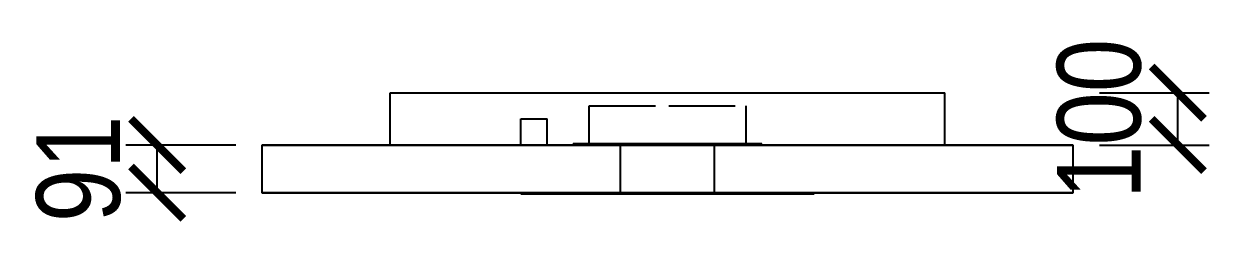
# Model space of a CAD drawing. Header units: millimetres. Extents: x -12 to 151, y -30 to 33.
# Drawn here: x -12.3 to 10.35, y 29.01 to 32.99 of the extents above; entities that cross this region are included whole.
import ezdxf

# ---------------------------------------------------------------- set-up
doc = ezdxf.new("R2010")
doc.units = ezdxf.units.MM
doc.linetypes.add('DASHED', pattern=[1.524, 1.27, -0.254])
for name, color, linetype in [('DIMS', 3, 'CONTINUOUS'), ('HIDDEN', 8, 'DASHED'), ('VISIBLE', 7, 'CONTINUOUS')]:
    doc.layers.add(name, color=color, linetype=linetype)
doc.styles.add('OpenSansCondensed-Light', font='OpenSansCondensed-Light.ttf')
doc.dimstyles.new('EZDXF', dxfattribs={"dimtxt": 0.25, "dimasz": 0.175, "dimexe": 0.375, "dimexo": 0.125, "dimgap": 0.1, "dimtad": 1, "dimlfac": 100, "dimzin": 12, "dimdsep": 46, "dimtxsty": 'OpenSansCondensed-Light', "dimblk": 'ARCHTICK', "dimcen": 2.5, "dimazin": 3, "dimtfac": 0.5, "dimtmove": 2, "dimatfit": 3})

# ---------------------------------------------------------------- blocks, each defined once
blk = doc.blocks.new('_ARCHTICK')
at = {"color": 0, "linetype": 'BYBLOCK', "const_width": 0.15}
blk.add_lwpolyline([(-0.5, -0.5), (0.5, 0.5)], dxfattribs=at)

msp = doc.modelspace()

# ---------------------------------------------------------------- linework, layer by layer
at = {"layer": 'HIDDEN'}
for points in [[(-5.3, 30.67759), (-5.3, 31.67759)], [(-5.3, 31.67759), (5.3, 31.67759)], [(5.3, 30.67759), (5.3, 31.67759)], [(-1.5, 30.67759), (-1.5, 31.42759)], [(-1.5, 30.67759), (-1.5, 31.42759)], [(-1.5, 31.42759), (1.5, 31.42759)], [(-1.5, 31.42759), (1.5, 31.42759)], [(1.5, 30.67759), (1.5, 31.42759)], [(1.5, 30.67759), (1.5, 31.42759)], [(-2.8, 30.67759), (-2.8, 31.17759)], [(-2.8, 30.67759), (-2.8, 31.17759)], [(-2.8, 31.17759), (-2.3, 31.17759)], [(-2.8, 31.17759), (-2.3, 31.17759)], [(-2.3, 30.67759), (-2.3, 31.17759)], [(-2.3, 30.67759), (-2.3, 31.17759)], [(-7.75, 30.67759), (-7.50397, 30.67759), (-7.25794, 30.67759), (-7.0119, 30.67759), (-6.76587, 30.67759), (-6.51984, 30.67759), (-6.27381, 30.67759), (-6.02778, 30.67759), (-5.78175, 30.67759), (-5.53571, 30.67759), (-5.28968, 30.67759), (-5.04365, 30.67759), (-4.79762, 30.67759), (-4.55159, 30.67759), (-4.30556, 30.67759), (-4.05952, 30.67759), (-3.81349, 30.67759), (-3.56746, 30.67759), (-3.32143, 30.67759), (-3.0754, 30.67759), (-2.82937, 30.67759), (-2.58333, 30.67759), (-2.3373, 30.67759), (-2.09127, 30.67759), (-1.84524, 30.67759), (-1.59921, 30.67759), (-1.35317, 30.67759), (-1.10714, 30.67759), (-0.86111, 30.67759), (-0.61508, 30.67759), (-0.36905, 30.67759), (-0.12302, 30.67759), (0.12302, 30.67759), (0.36905, 30.67759), (0.61508, 30.67759), (0.86111, 30.67759), (1.10714, 30.67759), (1.35317, 30.67759), (1.59921, 30.67759), (1.84524, 30.67759), (2.09127, 30.67759), (2.3373, 30.67759), (2.58333, 30.67759), (2.82937, 30.67759), (3.0754, 30.67759), (3.32143, 30.67759), (3.56746, 30.67759), (3.81349, 30.67759), (4.05952, 30.67759), (4.30556, 30.67759), (4.55159, 30.67759), (4.79762, 30.67759), (5.04365, 30.67759), (5.28968, 30.67759), (5.53571, 30.67759), (5.78175, 30.67759), (6.02778, 30.67759), (6.27381, 30.67759), (6.51984, 30.67759), (6.76587, 30.67759), (7.0119, 30.67759), (7.25794, 30.67759), (7.50397, 30.67759), (7.75, 30.67759)], [(-5.3, 30.67759), (5.3, 30.67759)], [(-5.3, 30.67759), (5.3, 30.67759)], [(-2.8, 30.67759), (-2.3, 30.67759)], [(-2.8, 30.67759), (-2.3, 30.67759)], [(1.8, 30.69759), (1.74286, 30.69759), (1.68571, 30.69759), (1.62857, 30.69759), (1.57143, 30.69759), (1.51429, 30.69759), (1.45714, 30.69759), (1.4, 30.69759), (1.34286, 30.69759), (1.28571, 30.69759), (1.22857, 30.69759), (1.17143, 30.69759), (1.11429, 30.69759), (1.05714, 30.69759), (1, 30.69759), (0.94286, 30.69759), (0.88571, 30.69759), (0.82857, 30.69759), (0.77143, 30.69759), (0.71429, 30.69759), (0.65714, 30.69759), (0.6, 30.69759), (0.54286, 30.69759), (0.48571, 30.69759), (0.42857, 30.69759), (0.37143, 30.69759), (0.31429, 30.69759), (0.25714, 30.69759), (0.2, 30.69759), (0.14286, 30.69759), (0.08571, 30.69759), (0.02857, 30.69759), (-0.02857, 30.69759), (-0.08571, 30.69759), (-0.14286, 30.69759), (-0.2, 30.69759), (-0.25714, 30.69759), (-0.31429, 30.69759), (-0.37143, 30.69759), (-0.42857, 30.69759), (-0.48571, 30.69759), (-0.54286, 30.69759), (-0.6, 30.69759), (-0.65714, 30.69759), (-0.71429, 30.69759), (-0.77143, 30.69759), (-0.82857, 30.69759), (-0.88571, 30.69759), (-0.94286, 30.69759), (-1, 30.69759), (-1.05714, 30.69759), (-1.11429, 30.69759), (-1.17143, 30.69759), (-1.22857, 30.69759), (-1.28571, 30.69759), (-1.34286, 30.69759), (-1.4, 30.69759), (-1.45714, 30.69759), (-1.51429, 30.69759), (-1.57143, 30.69759), (-1.62857, 30.69759), (-1.68571, 30.69759), (-1.74286, 30.69759), (-1.8, 30.69759)], [(-1.8, 30.69759), (-1.74286, 30.69759), (-1.68571, 30.69759), (-1.62857, 30.69759), (-1.57143, 30.69759), (-1.51429, 30.69759), (-1.45714, 30.69759), (-1.4, 30.69759), (-1.34286, 30.69759), (-1.28571, 30.69759), (-1.22857, 30.69759), (-1.17143, 30.69759), (-1.11429, 30.69759), (-1.05714, 30.69759), (-1, 30.69759), (-0.94286, 30.69759), (-0.88571, 30.69759), (-0.82857, 30.69759), (-0.77143, 30.69759), (-0.71429, 30.69759), (-0.65714, 30.69759), (-0.6, 30.69759), (-0.54286, 30.69759), (-0.48571, 30.69759), (-0.42857, 30.69759), (-0.37143, 30.69759), (-0.31429, 30.69759), (-0.25714, 30.69759), (-0.2, 30.69759), (-0.14286, 30.69759), (-0.08571, 30.69759), (-0.02857, 30.69759), (0.02857, 30.69759), (0.08571, 30.69759), (0.14286, 30.69759), (0.2, 30.69759), (0.25714, 30.69759), (0.31429, 30.69759), (0.37143, 30.69759), (0.42857, 30.69759), (0.48571, 30.69759), (0.54286, 30.69759), (0.6, 30.69759), (0.65714, 30.69759), (0.71429, 30.69759), (0.77143, 30.69759), (0.82857, 30.69759), (0.88571, 30.69759), (0.94286, 30.69759), (1, 30.69759), (1.05714, 30.69759), (1.11429, 30.69759), (1.17143, 30.69759), (1.22857, 30.69759), (1.28571, 30.69759), (1.34286, 30.69759), (1.4, 30.69759), (1.45714, 30.69759), (1.51429, 30.69759), (1.57143, 30.69759), (1.62857, 30.69759), (1.68571, 30.69759), (1.74286, 30.69759), (1.8, 30.69759)], [(-1.8, 30.67759), (-1.8, 30.69759)], [(1.8, 30.67759), (1.74286, 30.67759), (1.68571, 30.67759), (1.62857, 30.67759), (1.57143, 30.67759), (1.51429, 30.67759), (1.45714, 30.67759), (1.4, 30.67759), (1.34286, 30.67759), (1.28571, 30.67759), (1.22857, 30.67759), (1.17143, 30.67759), (1.11429, 30.67759), (1.05714, 30.67759), (1, 30.67759), (0.94286, 30.67759), (0.88571, 30.67759), (0.82857, 30.67759), (0.77143, 30.67759), (0.71429, 30.67759), (0.65714, 30.67759), (0.6, 30.67759), (0.54286, 30.67759), (0.48571, 30.67759), (0.42857, 30.67759), (0.37143, 30.67759), (0.31429, 30.67759), (0.25714, 30.67759), (0.2, 30.67759), (0.14286, 30.67759), (0.08571, 30.67759), (0.02857, 30.67759), (-0.02857, 30.67759), (-0.08571, 30.67759), (-0.14286, 30.67759), (-0.2, 30.67759), (-0.25714, 30.67759), (-0.31429, 30.67759), (-0.37143, 30.67759), (-0.42857, 30.67759), (-0.48571, 30.67759), (-0.54286, 30.67759), (-0.6, 30.67759), (-0.65714, 30.67759), (-0.71429, 30.67759), (-0.77143, 30.67759), (-0.82857, 30.67759), (-0.88571, 30.67759), (-0.94286, 30.67759), (-1, 30.67759), (-1.05714, 30.67759), (-1.11429, 30.67759), (-1.17143, 30.67759), (-1.22857, 30.67759), (-1.28571, 30.67759), (-1.34286, 30.67759), (-1.4, 30.67759), (-1.45714, 30.67759), (-1.51429, 30.67759), (-1.57143, 30.67759), (-1.62857, 30.67759), (-1.68571, 30.67759), (-1.74286, 30.67759), (-1.8, 30.67759)], [(-1.8, 30.67759), (-1.74286, 30.67759), (-1.68571, 30.67759), (-1.62857, 30.67759), (-1.57143, 30.67759), (-1.51429, 30.67759), (-1.45714, 30.67759), (-1.4, 30.67759), (-1.34286, 30.67759), (-1.28571, 30.67759), (-1.22857, 30.67759), (-1.17143, 30.67759), (-1.11429, 30.67759), (-1.05714, 30.67759), (-1, 30.67759), (-0.94286, 30.67759), (-0.88571, 30.67759), (-0.82857, 30.67759), (-0.77143, 30.67759), (-0.71429, 30.67759), (-0.65714, 30.67759), (-0.6, 30.67759), (-0.54286, 30.67759), (-0.48571, 30.67759), (-0.42857, 30.67759), (-0.37143, 30.67759), (-0.31429, 30.67759), (-0.25714, 30.67759), (-0.2, 30.67759), (-0.14286, 30.67759), (-0.08571, 30.67759), (-0.02857, 30.67759), (0.02857, 30.67759), (0.08571, 30.67759), (0.14286, 30.67759), (0.2, 30.67759), (0.25714, 30.67759), (0.31429, 30.67759), (0.37143, 30.67759), (0.42857, 30.67759), (0.48571, 30.67759), (0.54286, 30.67759), (0.6, 30.67759), (0.65714, 30.67759), (0.71429, 30.67759), (0.77143, 30.67759), (0.82857, 30.67759), (0.88571, 30.67759), (0.94286, 30.67759), (1, 30.67759), (1.05714, 30.67759), (1.11429, 30.67759), (1.17143, 30.67759), (1.22857, 30.67759), (1.28571, 30.67759), (1.34286, 30.67759), (1.4, 30.67759), (1.45714, 30.67759), (1.51429, 30.67759), (1.57143, 30.67759), (1.62857, 30.67759), (1.68571, 30.67759), (1.74286, 30.67759), (1.8, 30.67759)], [(-1.5, 30.67759), (1.5, 30.67759)], [(-1.5, 30.67759), (1.5, 30.67759)], [(1.2, 30.69759), (1.1619, 30.69759), (1.12381, 30.69759), (1.08571, 30.69759), (1.04762, 30.69759), (1.00952, 30.69759), (0.97143, 30.69759), (0.93333, 30.69759), (0.89524, 30.69759), (0.85714, 30.69759), (0.81905, 30.69759), (0.78095, 30.69759), (0.74286, 30.69759), (0.70476, 30.69759), (0.66667, 30.69759), (0.62857, 30.69759), (0.59048, 30.69759), (0.55238, 30.69759), (0.51429, 30.69759), (0.47619, 30.69759), (0.4381, 30.69759), (0.4, 30.69759), (0.3619, 30.69759), (0.32381, 30.69759), (0.28571, 30.69759), (0.24762, 30.69759), (0.20952, 30.69759), (0.17143, 30.69759), (0.13333, 30.69759), (0.09524, 30.69759), (0.05714, 30.69759), (0.01905, 30.69759), (-0.01905, 30.69759), (-0.05714, 30.69759), (-0.09524, 30.69759), (-0.13333, 30.69759), (-0.17143, 30.69759), (-0.20952, 30.69759), (-0.24762, 30.69759), (-0.28571, 30.69759), (-0.32381, 30.69759), (-0.3619, 30.69759), (-0.4, 30.69759), (-0.4381, 30.69759), (-0.47619, 30.69759), (-0.51429, 30.69759), (-0.55238, 30.69759), (-0.59048, 30.69759), (-0.62857, 30.69759), (-0.66667, 30.69759), (-0.70476, 30.69759), (-0.74286, 30.69759), (-0.78095, 30.69759), (-0.81905, 30.69759), (-0.85714, 30.69759), (-0.89524, 30.69759), (-0.93333, 30.69759), (-0.97143, 30.69759), (-1.00952, 30.69759), (-1.04762, 30.69759), (-1.08571, 30.69759), (-1.12381, 30.69759), (-1.1619, 30.69759), (-1.2, 30.69759)], [(-1.2, 30.69759), (-1.1619, 30.69759), (-1.12381, 30.69759), (-1.08571, 30.69759), (-1.04762, 30.69759), (-1.00952, 30.69759), (-0.97143, 30.69759), (-0.93333, 30.69759), (-0.89524, 30.69759), (-0.85714, 30.69759), (-0.81905, 30.69759), (-0.78095, 30.69759), (-0.74286, 30.69759), (-0.70476, 30.69759), (-0.66667, 30.69759), (-0.62857, 30.69759), (-0.59048, 30.69759), (-0.55238, 30.69759), (-0.51429, 30.69759), (-0.47619, 30.69759), (-0.4381, 30.69759), (-0.4, 30.69759), (-0.3619, 30.69759), (-0.32381, 30.69759), (-0.28571, 30.69759), (-0.24762, 30.69759), (-0.20952, 30.69759), (-0.17143, 30.69759), (-0.13333, 30.69759), (-0.09524, 30.69759), (-0.05714, 30.69759), (-0.01905, 30.69759), (0.01905, 30.69759), (0.05714, 30.69759), (0.09524, 30.69759), (0.13333, 30.69759), (0.17143, 30.69759), (0.20952, 30.69759), (0.24762, 30.69759), (0.28571, 30.69759), (0.32381, 30.69759), (0.3619, 30.69759), (0.4, 30.69759), (0.4381, 30.69759), (0.47619, 30.69759), (0.51429, 30.69759), (0.55238, 30.69759), (0.59048, 30.69759), (0.62857, 30.69759), (0.66667, 30.69759), (0.70476, 30.69759), (0.74286, 30.69759), (0.78095, 30.69759), (0.81905, 30.69759), (0.85714, 30.69759), (0.89524, 30.69759), (0.93333, 30.69759), (0.97143, 30.69759), (1.00952, 30.69759), (1.04762, 30.69759), (1.08571, 30.69759), (1.12381, 30.69759), (1.1619, 30.69759), (1.2, 30.69759)], [(-1.2, 30.67759), (-1.2, 30.69759)], [(1.2, 30.67759), (1.1619, 30.67759), (1.12381, 30.67759), (1.08571, 30.67759), (1.04762, 30.67759), (1.00952, 30.67759), (0.97143, 30.67759), (0.93333, 30.67759), (0.89524, 30.67759), (0.85714, 30.67759), (0.81905, 30.67759), (0.78095, 30.67759), (0.74286, 30.67759), (0.70476, 30.67759), (0.66667, 30.67759), (0.62857, 30.67759), (0.59048, 30.67759), (0.55238, 30.67759), (0.51429, 30.67759), (0.47619, 30.67759), (0.4381, 30.67759), (0.4, 30.67759), (0.3619, 30.67759), (0.32381, 30.67759), (0.28571, 30.67759), (0.24762, 30.67759), (0.20952, 30.67759), (0.17143, 30.67759), (0.13333, 30.67759), (0.09524, 30.67759), (0.05714, 30.67759), (0.01905, 30.67759), (-0.01905, 30.67759), (-0.05714, 30.67759), (-0.09524, 30.67759), (-0.13333, 30.67759), (-0.17143, 30.67759), (-0.20952, 30.67759), (-0.24762, 30.67759), (-0.28571, 30.67759), (-0.32381, 30.67759), (-0.3619, 30.67759), (-0.4, 30.67759), (-0.4381, 30.67759), (-0.47619, 30.67759), (-0.51429, 30.67759), (-0.55238, 30.67759), (-0.59048, 30.67759), (-0.62857, 30.67759), (-0.66667, 30.67759), (-0.70476, 30.67759), (-0.74286, 30.67759), (-0.78095, 30.67759), (-0.81905, 30.67759), (-0.85714, 30.67759), (-0.89524, 30.67759), (-0.93333, 30.67759), (-0.97143, 30.67759), (-1.00952, 30.67759), (-1.04762, 30.67759), (-1.08571, 30.67759), (-1.12381, 30.67759), (-1.1619, 30.67759), (-1.2, 30.67759)], [(-1.2, 30.67759), (-1.1619, 30.67759), (-1.12381, 30.67759), (-1.08571, 30.67759), (-1.04762, 30.67759), (-1.00952, 30.67759), (-0.97143, 30.67759), (-0.93333, 30.67759), (-0.89524, 30.67759), (-0.85714, 30.67759), (-0.81905, 30.67759), (-0.78095, 30.67759), (-0.74286, 30.67759), (-0.70476, 30.67759), (-0.66667, 30.67759), (-0.62857, 30.67759), (-0.59048, 30.67759), (-0.55238, 30.67759), (-0.51429, 30.67759), (-0.47619, 30.67759), (-0.4381, 30.67759), (-0.4, 30.67759), (-0.3619, 30.67759), (-0.32381, 30.67759), (-0.28571, 30.67759), (-0.24762, 30.67759), (-0.20952, 30.67759), (-0.17143, 30.67759), (-0.13333, 30.67759), (-0.09524, 30.67759), (-0.05714, 30.67759), (-0.01905, 30.67759), (0.01905, 30.67759), (0.05714, 30.67759), (0.09524, 30.67759), (0.13333, 30.67759), (0.17143, 30.67759), (0.20952, 30.67759), (0.24762, 30.67759), (0.28571, 30.67759), (0.32381, 30.67759), (0.3619, 30.67759), (0.4, 30.67759), (0.4381, 30.67759), (0.47619, 30.67759), (0.51429, 30.67759), (0.55238, 30.67759), (0.59048, 30.67759), (0.62857, 30.67759), (0.66667, 30.67759), (0.70476, 30.67759), (0.74286, 30.67759), (0.78095, 30.67759), (0.81905, 30.67759), (0.85714, 30.67759), (0.89524, 30.67759), (0.93333, 30.67759), (0.97143, 30.67759), (1.00952, 30.67759), (1.04762, 30.67759), (1.08571, 30.67759), (1.12381, 30.67759), (1.1619, 30.67759), (1.2, 30.67759)], [(0.9, 30.67759), (0.87143, 30.67759), (0.84286, 30.67759), (0.81429, 30.67759), (0.78571, 30.67759), (0.75714, 30.67759), (0.72857, 30.67759), (0.7, 30.67759), (0.67143, 30.67759), (0.64286, 30.67759), (0.61429, 30.67759), (0.58571, 30.67759), (0.55714, 30.67759), (0.52857, 30.67759), (0.5, 30.67759), (0.47143, 30.67759), (0.44286, 30.67759), (0.41429, 30.67759), (0.38571, 30.67759), (0.35714, 30.67759), (0.32857, 30.67759), (0.3, 30.67759), (0.27143, 30.67759), (0.24286, 30.67759), (0.21429, 30.67759), (0.18571, 30.67759), (0.15714, 30.67759), (0.12857, 30.67759), (0.1, 30.67759), (0.07143, 30.67759), (0.04286, 30.67759), (0.01429, 30.67759), (-0.01429, 30.67759), (-0.04286, 30.67759), (-0.07143, 30.67759), (-0.1, 30.67759), (-0.12857, 30.67759), (-0.15714, 30.67759), (-0.18571, 30.67759), (-0.21429, 30.67759), (-0.24286, 30.67759), (-0.27143, 30.67759), (-0.3, 30.67759), (-0.32857, 30.67759), (-0.35714, 30.67759), (-0.38571, 30.67759), (-0.41429, 30.67759), (-0.44286, 30.67759), (-0.47143, 30.67759), (-0.5, 30.67759), (-0.52857, 30.67759), (-0.55714, 30.67759), (-0.58571, 30.67759), (-0.61429, 30.67759), (-0.64286, 30.67759), (-0.67143, 30.67759), (-0.7, 30.67759), (-0.72857, 30.67759), (-0.75714, 30.67759), (-0.78571, 30.67759), (-0.81429, 30.67759), (-0.84286, 30.67759), (-0.87143, 30.67759), (-0.9, 30.67759)], [(-0.9, 30.67759), (-0.87143, 30.67759), (-0.84286, 30.67759), (-0.81429, 30.67759), (-0.78571, 30.67759), (-0.75714, 30.67759), (-0.72857, 30.67759), (-0.7, 30.67759), (-0.67143, 30.67759), (-0.64286, 30.67759), (-0.61429, 30.67759), (-0.58571, 30.67759), (-0.55714, 30.67759), (-0.52857, 30.67759), (-0.5, 30.67759), (-0.47143, 30.67759), (-0.44286, 30.67759), (-0.41429, 30.67759), (-0.38571, 30.67759), (-0.35714, 30.67759), (-0.32857, 30.67759), (-0.3, 30.67759), (-0.27143, 30.67759), (-0.24286, 30.67759), (-0.21429, 30.67759), (-0.18571, 30.67759), (-0.15714, 30.67759), (-0.12857, 30.67759), (-0.1, 30.67759), (-0.07143, 30.67759), (-0.04286, 30.67759), (-0.01429, 30.67759), (0.01429, 30.67759), (0.04286, 30.67759), (0.07143, 30.67759), (0.1, 30.67759), (0.12857, 30.67759), (0.15714, 30.67759), (0.18571, 30.67759), (0.21429, 30.67759), (0.24286, 30.67759), (0.27143, 30.67759), (0.3, 30.67759), (0.32857, 30.67759), (0.35714, 30.67759), (0.38571, 30.67759), (0.41429, 30.67759), (0.44286, 30.67759), (0.47143, 30.67759), (0.5, 30.67759), (0.52857, 30.67759), (0.55714, 30.67759), (0.58571, 30.67759), (0.61429, 30.67759), (0.64286, 30.67759), (0.67143, 30.67759), (0.7, 30.67759), (0.72857, 30.67759), (0.75714, 30.67759), (0.78571, 30.67759), (0.81429, 30.67759), (0.84286, 30.67759), (0.87143, 30.67759), (0.9, 30.67759)], [(-0.9, 29.76759), (-0.9, 30.67759)], [(0.9, 29.76759), (0.9, 30.67759)], [(1.2, 30.67759), (1.2, 30.69759)], [(1.8, 30.67759), (1.8, 30.69759)], [(-7.75, 29.76759), (-7.50397, 29.76759), (-7.25794, 29.76759), (-7.0119, 29.76759), (-6.76587, 29.76759), (-6.51984, 29.76759), (-6.27381, 29.76759), (-6.02778, 29.76759), (-5.78175, 29.76759), (-5.53571, 29.76759), (-5.28968, 29.76759), (-5.04365, 29.76759), (-4.79762, 29.76759), (-4.55159, 29.76759), (-4.30556, 29.76759), (-4.05952, 29.76759), (-3.81349, 29.76759), (-3.56746, 29.76759), (-3.32143, 29.76759), (-3.0754, 29.76759), (-2.82937, 29.76759), (-2.58333, 29.76759), (-2.3373, 29.76759), (-2.09127, 29.76759), (-1.84524, 29.76759), (-1.59921, 29.76759), (-1.35317, 29.76759), (-1.10714, 29.76759), (-0.86111, 29.76759), (-0.61508, 29.76759), (-0.36905, 29.76759), (-0.12302, 29.76759), (0.12302, 29.76759), (0.36905, 29.76759), (0.61508, 29.76759), (0.86111, 29.76759), (1.10714, 29.76759), (1.35317, 29.76759), (1.59921, 29.76759), (1.84524, 29.76759), (2.09127, 29.76759), (2.3373, 29.76759), (2.58333, 29.76759), (2.82937, 29.76759), (3.0754, 29.76759), (3.32143, 29.76759), (3.56746, 29.76759), (3.81349, 29.76759), (4.05952, 29.76759), (4.30556, 29.76759), (4.55159, 29.76759), (4.79762, 29.76759), (5.04365, 29.76759), (5.28968, 29.76759), (5.53571, 29.76759), (5.78175, 29.76759), (6.02778, 29.76759), (6.27381, 29.76759), (6.51984, 29.76759), (6.76587, 29.76759), (7.0119, 29.76759), (7.25794, 29.76759), (7.50397, 29.76759), (7.75, 29.76759)], [(2.8, 29.76759), (2.71111, 29.76759), (2.62222, 29.76759), (2.53333, 29.76759), (2.44444, 29.76759), (2.35556, 29.76759), (2.26667, 29.76759), (2.17778, 29.76759), (2.08889, 29.76759), (2, 29.76759), (1.91111, 29.76759), (1.82222, 29.76759), (1.73333, 29.76759), (1.64444, 29.76759), (1.55556, 29.76759), (1.46667, 29.76759), (1.37778, 29.76759), (1.28889, 29.76759), (1.2, 29.76759), (1.11111, 29.76759), (1.02222, 29.76759), (0.93333, 29.76759), (0.84444, 29.76759), (0.75556, 29.76759), (0.66667, 29.76759), (0.57778, 29.76759), (0.48889, 29.76759), (0.4, 29.76759), (0.31111, 29.76759), (0.22222, 29.76759), (0.13333, 29.76759), (0.04444, 29.76759), (-0.04444, 29.76759), (-0.13333, 29.76759), (-0.22222, 29.76759), (-0.31111, 29.76759), (-0.4, 29.76759), (-0.48889, 29.76759), (-0.57778, 29.76759), (-0.66667, 29.76759), (-0.75556, 29.76759), (-0.84444, 29.76759), (-0.93333, 29.76759), (-1.02222, 29.76759), (-1.11111, 29.76759), (-1.2, 29.76759), (-1.28889, 29.76759), (-1.37778, 29.76759), (-1.46667, 29.76759), (-1.55556, 29.76759), (-1.64444, 29.76759), (-1.73333, 29.76759), (-1.82222, 29.76759), (-1.91111, 29.76759), (-2, 29.76759), (-2.08889, 29.76759), (-2.17778, 29.76759), (-2.26667, 29.76759), (-2.35556, 29.76759), (-2.44444, 29.76759), (-2.53333, 29.76759), (-2.62222, 29.76759), (-2.71111, 29.76759), (-2.8, 29.76759)], [(-2.8, 29.76759), (-2.71111, 29.76759), (-2.62222, 29.76759), (-2.53333, 29.76759), (-2.44444, 29.76759), (-2.35556, 29.76759), (-2.26667, 29.76759), (-2.17778, 29.76759), (-2.08889, 29.76759), (-2, 29.76759), (-1.91111, 29.76759), (-1.82222, 29.76759), (-1.73333, 29.76759), (-1.64444, 29.76759), (-1.55556, 29.76759), (-1.46667, 29.76759), (-1.37778, 29.76759), (-1.28889, 29.76759), (-1.2, 29.76759), (-1.11111, 29.76759), (-1.02222, 29.76759), (-0.93333, 29.76759), (-0.84444, 29.76759), (-0.75556, 29.76759), (-0.66667, 29.76759), (-0.57778, 29.76759), (-0.48889, 29.76759), (-0.4, 29.76759), (-0.31111, 29.76759), (-0.22222, 29.76759), (-0.13333, 29.76759), (-0.04444, 29.76759), (0.04444, 29.76759), (0.13333, 29.76759), (0.22222, 29.76759), (0.31111, 29.76759), (0.4, 29.76759), (0.48889, 29.76759), (0.57778, 29.76759), (0.66667, 29.76759), (0.75556, 29.76759), (0.84444, 29.76759), (0.93333, 29.76759), (1.02222, 29.76759), (1.11111, 29.76759), (1.2, 29.76759), (1.28889, 29.76759), (1.37778, 29.76759), (1.46667, 29.76759), (1.55556, 29.76759), (1.64444, 29.76759), (1.73333, 29.76759), (1.82222, 29.76759), (1.91111, 29.76759), (2, 29.76759), (2.08889, 29.76759), (2.17778, 29.76759), (2.26667, 29.76759), (2.35556, 29.76759), (2.44444, 29.76759), (2.53333, 29.76759), (2.62222, 29.76759), (2.71111, 29.76759), (2.8, 29.76759)], [(-2.8, 29.74759), (-2.71111, 29.74759), (-2.62222, 29.74759), (-2.53333, 29.74759), (-2.44444, 29.74759), (-2.35556, 29.74759), (-2.26667, 29.74759), (-2.17778, 29.74759), (-2.08889, 29.74759), (-2, 29.74759), (-1.91111, 29.74759), (-1.82222, 29.74759), (-1.73333, 29.74759), (-1.64444, 29.74759), (-1.55556, 29.74759), (-1.46667, 29.74759), (-1.37778, 29.74759), (-1.28889, 29.74759), (-1.2, 29.74759), (-1.11111, 29.74759), (-1.02222, 29.74759), (-0.93333, 29.74759), (-0.84444, 29.74759), (-0.75556, 29.74759), (-0.66667, 29.74759), (-0.57778, 29.74759), (-0.48889, 29.74759), (-0.4, 29.74759), (-0.31111, 29.74759), (-0.22222, 29.74759), (-0.13333, 29.74759), (-0.04444, 29.74759), (0.04444, 29.74759), (0.13333, 29.74759), (0.22222, 29.74759), (0.31111, 29.74759), (0.4, 29.74759), (0.48889, 29.74759), (0.57778, 29.74759), (0.66667, 29.74759), (0.75556, 29.74759), (0.84444, 29.74759), (0.93333, 29.74759), (1.02222, 29.74759), (1.11111, 29.74759), (1.2, 29.74759), (1.28889, 29.74759), (1.37778, 29.74759), (1.46667, 29.74759), (1.55556, 29.74759), (1.64444, 29.74759), (1.73333, 29.74759), (1.82222, 29.74759), (1.91111, 29.74759), (2, 29.74759), (2.08889, 29.74759), (2.17778, 29.74759), (2.26667, 29.74759), (2.35556, 29.74759), (2.44444, 29.74759), (2.53333, 29.74759), (2.62222, 29.74759), (2.71111, 29.74759), (2.8, 29.74759)], [(1.6, 29.76759), (1.54921, 29.76759), (1.49841, 29.76759), (1.44762, 29.76759), (1.39683, 29.76759), (1.34603, 29.76759), (1.29524, 29.76759), (1.24444, 29.76759), (1.19365, 29.76759), (1.14286, 29.76759), (1.09206, 29.76759), (1.04127, 29.76759), (0.99048, 29.76759), (0.93968, 29.76759), (0.88889, 29.76759), (0.8381, 29.76759), (0.7873, 29.76759), (0.73651, 29.76759), (0.68571, 29.76759), (0.63492, 29.76759), (0.58413, 29.76759), (0.53333, 29.76759), (0.48254, 29.76759), (0.43175, 29.76759), (0.38095, 29.76759), (0.33016, 29.76759), (0.27937, 29.76759), (0.22857, 29.76759), (0.17778, 29.76759), (0.12698, 29.76759), (0.07619, 29.76759), (0.0254, 29.76759), (-0.0254, 29.76759), (-0.07619, 29.76759), (-0.12698, 29.76759), (-0.17778, 29.76759), (-0.22857, 29.76759), (-0.27937, 29.76759), (-0.33016, 29.76759), (-0.38095, 29.76759), (-0.43175, 29.76759), (-0.48254, 29.76759), (-0.53333, 29.76759), (-0.58413, 29.76759), (-0.63492, 29.76759), (-0.68571, 29.76759), (-0.73651, 29.76759), (-0.7873, 29.76759), (-0.8381, 29.76759), (-0.88889, 29.76759), (-0.93968, 29.76759), (-0.99048, 29.76759), (-1.04127, 29.76759), (-1.09206, 29.76759), (-1.14286, 29.76759), (-1.19365, 29.76759), (-1.24444, 29.76759), (-1.29524, 29.76759), (-1.34603, 29.76759), (-1.39683, 29.76759), (-1.44762, 29.76759), (-1.49841, 29.76759), (-1.54921, 29.76759), (-1.6, 29.76759)], [(-1.6, 29.76759), (-1.54921, 29.76759), (-1.49841, 29.76759), (-1.44762, 29.76759), (-1.39683, 29.76759), (-1.34603, 29.76759), (-1.29524, 29.76759), (-1.24444, 29.76759), (-1.19365, 29.76759), (-1.14286, 29.76759), (-1.09206, 29.76759), (-1.04127, 29.76759), (-0.99048, 29.76759), (-0.93968, 29.76759), (-0.88889, 29.76759), (-0.8381, 29.76759), (-0.7873, 29.76759), (-0.73651, 29.76759), (-0.68571, 29.76759), (-0.63492, 29.76759), (-0.58413, 29.76759), (-0.53333, 29.76759), (-0.48254, 29.76759), (-0.43175, 29.76759), (-0.38095, 29.76759), (-0.33016, 29.76759), (-0.27937, 29.76759), (-0.22857, 29.76759), (-0.17778, 29.76759), (-0.12698, 29.76759), (-0.07619, 29.76759), (-0.0254, 29.76759), (0.0254, 29.76759), (0.07619, 29.76759), (0.12698, 29.76759), (0.17778, 29.76759), (0.22857, 29.76759), (0.27937, 29.76759), (0.33016, 29.76759), (0.38095, 29.76759), (0.43175, 29.76759), (0.48254, 29.76759), (0.53333, 29.76759), (0.58413, 29.76759), (0.63492, 29.76759), (0.68571, 29.76759), (0.73651, 29.76759), (0.7873, 29.76759), (0.8381, 29.76759), (0.88889, 29.76759), (0.93968, 29.76759), (0.99048, 29.76759), (1.04127, 29.76759), (1.09206, 29.76759), (1.14286, 29.76759), (1.19365, 29.76759), (1.24444, 29.76759), (1.29524, 29.76759), (1.34603, 29.76759), (1.39683, 29.76759), (1.44762, 29.76759), (1.49841, 29.76759), (1.54921, 29.76759), (1.6, 29.76759)], [(-1.6, 29.74759), (-1.6, 29.76759)], [(1.6, 29.74759), (1.54921, 29.74759), (1.49841, 29.74759), (1.44762, 29.74759), (1.39683, 29.74759), (1.34603, 29.74759), (1.29524, 29.74759), (1.24444, 29.74759), (1.19365, 29.74759), (1.14286, 29.74759), (1.09206, 29.74759), (1.04127, 29.74759), (0.99048, 29.74759), (0.93968, 29.74759), (0.88889, 29.74759), (0.8381, 29.74759), (0.7873, 29.74759), (0.73651, 29.74759), (0.68571, 29.74759), (0.63492, 29.74759), (0.58413, 29.74759), (0.53333, 29.74759), (0.48254, 29.74759), (0.43175, 29.74759), (0.38095, 29.74759), (0.33016, 29.74759), (0.27937, 29.74759), (0.22857, 29.74759), (0.17778, 29.74759), (0.12698, 29.74759), (0.07619, 29.74759), (0.0254, 29.74759), (-0.0254, 29.74759), (-0.07619, 29.74759), (-0.12698, 29.74759), (-0.17778, 29.74759), (-0.22857, 29.74759), (-0.27937, 29.74759), (-0.33016, 29.74759), (-0.38095, 29.74759), (-0.43175, 29.74759), (-0.48254, 29.74759), (-0.53333, 29.74759), (-0.58413, 29.74759), (-0.63492, 29.74759), (-0.68571, 29.74759), (-0.73651, 29.74759), (-0.7873, 29.74759), (-0.8381, 29.74759), (-0.88889, 29.74759), (-0.93968, 29.74759), (-0.99048, 29.74759), (-1.04127, 29.74759), (-1.09206, 29.74759), (-1.14286, 29.74759), (-1.19365, 29.74759), (-1.24444, 29.74759), (-1.29524, 29.74759), (-1.34603, 29.74759), (-1.39683, 29.74759), (-1.44762, 29.74759), (-1.49841, 29.74759), (-1.54921, 29.74759), (-1.6, 29.74759)], [(-1.6, 29.74759), (-1.54921, 29.74759), (-1.49841, 29.74759), (-1.44762, 29.74759), (-1.39683, 29.74759), (-1.34603, 29.74759), (-1.29524, 29.74759), (-1.24444, 29.74759), (-1.19365, 29.74759), (-1.14286, 29.74759), (-1.09206, 29.74759), (-1.04127, 29.74759), (-0.99048, 29.74759), (-0.93968, 29.74759), (-0.88889, 29.74759), (-0.8381, 29.74759), (-0.7873, 29.74759), (-0.73651, 29.74759), (-0.68571, 29.74759), (-0.63492, 29.74759), (-0.58413, 29.74759), (-0.53333, 29.74759), (-0.48254, 29.74759), (-0.43175, 29.74759), (-0.38095, 29.74759), (-0.33016, 29.74759), (-0.27937, 29.74759), (-0.22857, 29.74759), (-0.17778, 29.74759), (-0.12698, 29.74759), (-0.07619, 29.74759), (-0.0254, 29.74759), (0.0254, 29.74759), (0.07619, 29.74759), (0.12698, 29.74759), (0.17778, 29.74759), (0.22857, 29.74759), (0.27937, 29.74759), (0.33016, 29.74759), (0.38095, 29.74759), (0.43175, 29.74759), (0.48254, 29.74759), (0.53333, 29.74759), (0.58413, 29.74759), (0.63492, 29.74759), (0.68571, 29.74759), (0.73651, 29.74759), (0.7873, 29.74759), (0.8381, 29.74759), (0.88889, 29.74759), (0.93968, 29.74759), (0.99048, 29.74759), (1.04127, 29.74759), (1.09206, 29.74759), (1.14286, 29.74759), (1.19365, 29.74759), (1.24444, 29.74759), (1.29524, 29.74759), (1.34603, 29.74759), (1.39683, 29.74759), (1.44762, 29.74759), (1.49841, 29.74759), (1.54921, 29.74759), (1.6, 29.74759)], [(0.9, 29.76759), (0.87143, 29.76759), (0.84286, 29.76759), (0.81429, 29.76759), (0.78571, 29.76759), (0.75714, 29.76759), (0.72857, 29.76759), (0.7, 29.76759), (0.67143, 29.76759), (0.64286, 29.76759), (0.61429, 29.76759), (0.58571, 29.76759), (0.55714, 29.76759), (0.52857, 29.76759), (0.5, 29.76759), (0.47143, 29.76759), (0.44286, 29.76759), (0.41429, 29.76759), (0.38571, 29.76759), (0.35714, 29.76759), (0.32857, 29.76759), (0.3, 29.76759), (0.27143, 29.76759), (0.24286, 29.76759), (0.21429, 29.76759), (0.18571, 29.76759), (0.15714, 29.76759), (0.12857, 29.76759), (0.1, 29.76759), (0.07143, 29.76759), (0.04286, 29.76759), (0.01429, 29.76759), (-0.01429, 29.76759), (-0.04286, 29.76759), (-0.07143, 29.76759), (-0.1, 29.76759), (-0.12857, 29.76759), (-0.15714, 29.76759), (-0.18571, 29.76759), (-0.21429, 29.76759), (-0.24286, 29.76759), (-0.27143, 29.76759), (-0.3, 29.76759), (-0.32857, 29.76759), (-0.35714, 29.76759), (-0.38571, 29.76759), (-0.41429, 29.76759), (-0.44286, 29.76759), (-0.47143, 29.76759), (-0.5, 29.76759), (-0.52857, 29.76759), (-0.55714, 29.76759), (-0.58571, 29.76759), (-0.61429, 29.76759), (-0.64286, 29.76759), (-0.67143, 29.76759), (-0.7, 29.76759), (-0.72857, 29.76759), (-0.75714, 29.76759), (-0.78571, 29.76759), (-0.81429, 29.76759), (-0.84286, 29.76759), (-0.87143, 29.76759), (-0.9, 29.76759)], [(-0.9, 29.76759), (-0.87143, 29.76759), (-0.84286, 29.76759), (-0.81429, 29.76759), (-0.78571, 29.76759), (-0.75714, 29.76759), (-0.72857, 29.76759), (-0.7, 29.76759), (-0.67143, 29.76759), (-0.64286, 29.76759), (-0.61429, 29.76759), (-0.58571, 29.76759), (-0.55714, 29.76759), (-0.52857, 29.76759), (-0.5, 29.76759), (-0.47143, 29.76759), (-0.44286, 29.76759), (-0.41429, 29.76759), (-0.38571, 29.76759), (-0.35714, 29.76759), (-0.32857, 29.76759), (-0.3, 29.76759), (-0.27143, 29.76759), (-0.24286, 29.76759), (-0.21429, 29.76759), (-0.18571, 29.76759), (-0.15714, 29.76759), (-0.12857, 29.76759), (-0.1, 29.76759), (-0.07143, 29.76759), (-0.04286, 29.76759), (-0.01429, 29.76759), (0.01429, 29.76759), (0.04286, 29.76759), (0.07143, 29.76759), (0.1, 29.76759), (0.12857, 29.76759), (0.15714, 29.76759), (0.18571, 29.76759), (0.21429, 29.76759), (0.24286, 29.76759), (0.27143, 29.76759), (0.3, 29.76759), (0.32857, 29.76759), (0.35714, 29.76759), (0.38571, 29.76759), (0.41429, 29.76759), (0.44286, 29.76759), (0.47143, 29.76759), (0.5, 29.76759), (0.52857, 29.76759), (0.55714, 29.76759), (0.58571, 29.76759), (0.61429, 29.76759), (0.64286, 29.76759), (0.67143, 29.76759), (0.7, 29.76759), (0.72857, 29.76759), (0.75714, 29.76759), (0.78571, 29.76759), (0.81429, 29.76759), (0.84286, 29.76759), (0.87143, 29.76759), (0.9, 29.76759)], [(1.6, 29.74759), (1.6, 29.76759)]]:
    msp.add_lwpolyline(points, dxfattribs=at)
at = {"layer": 'VISIBLE'}
for points in [[(-5.3, 30.67759), (-5.3, 31.67759)], [(-5.3, 31.67759), (5.3, 31.67759)], [(5.3, 30.67759), (5.3, 31.67759)], [(7.75, 30.67759), (7.50397, 30.67759), (7.25794, 30.67759), (7.0119, 30.67759), (6.76587, 30.67759), (6.51984, 30.67759), (6.27381, 30.67759), (6.02778, 30.67759), (5.78175, 30.67759), (5.53571, 30.67759), (5.28968, 30.67759), (5.04365, 30.67759), (4.79762, 30.67759), (4.55159, 30.67759), (4.30556, 30.67759), (4.05952, 30.67759), (3.81349, 30.67759), (3.56746, 30.67759), (3.32143, 30.67759), (3.0754, 30.67759), (2.82937, 30.67759), (2.58333, 30.67759), (2.3373, 30.67759), (2.09127, 30.67759), (1.84524, 30.67759), (1.59921, 30.67759), (1.35317, 30.67759), (1.10714, 30.67759), (0.86111, 30.67759), (0.61508, 30.67759), (0.36905, 30.67759), (0.12302, 30.67759), (-0.12302, 30.67759), (-0.36905, 30.67759), (-0.61508, 30.67759), (-0.86111, 30.67759), (-1.10714, 30.67759), (-1.35317, 30.67759), (-1.59921, 30.67759), (-1.84524, 30.67759), (-2.09127, 30.67759), (-2.3373, 30.67759), (-2.58333, 30.67759), (-2.82937, 30.67759), (-3.0754, 30.67759), (-3.32143, 30.67759), (-3.56746, 30.67759), (-3.81349, 30.67759), (-4.05952, 30.67759), (-4.30556, 30.67759), (-4.55159, 30.67759), (-4.79762, 30.67759), (-5.04365, 30.67759), (-5.28968, 30.67759), (-5.53571, 30.67759), (-5.78175, 30.67759), (-6.02778, 30.67759), (-6.27381, 30.67759), (-6.51984, 30.67759), (-6.76587, 30.67759), (-7.0119, 30.67759), (-7.25794, 30.67759), (-7.50397, 30.67759), (-7.75, 30.67759)], [(-7.75, 30.67759), (-7.75, 29.76759)], [(7.75, 29.76759), (7.75, 30.67759)], [(7.75, 29.76759), (7.50397, 29.76759), (7.25794, 29.76759), (7.0119, 29.76759), (6.76587, 29.76759), (6.51984, 29.76759), (6.27381, 29.76759), (6.02778, 29.76759), (5.78175, 29.76759), (5.53571, 29.76759), (5.28968, 29.76759), (5.04365, 29.76759), (4.79762, 29.76759), (4.55159, 29.76759), (4.30556, 29.76759), (4.05952, 29.76759), (3.81349, 29.76759), (3.56746, 29.76759), (3.32143, 29.76759), (3.0754, 29.76759), (2.82937, 29.76759), (2.58333, 29.76759), (2.3373, 29.76759), (2.09127, 29.76759), (1.84524, 29.76759), (1.59921, 29.76759), (1.35317, 29.76759), (1.10714, 29.76759), (0.86111, 29.76759), (0.61508, 29.76759), (0.36905, 29.76759), (0.12302, 29.76759), (-0.12302, 29.76759), (-0.36905, 29.76759), (-0.61508, 29.76759), (-0.86111, 29.76759), (-1.10714, 29.76759), (-1.35317, 29.76759), (-1.59921, 29.76759), (-1.84524, 29.76759), (-2.09127, 29.76759), (-2.3373, 29.76759), (-2.58333, 29.76759), (-2.82937, 29.76759), (-3.0754, 29.76759), (-3.32143, 29.76759), (-3.56746, 29.76759), (-3.81349, 29.76759), (-4.05952, 29.76759), (-4.30556, 29.76759), (-4.55159, 29.76759), (-4.79762, 29.76759), (-5.04365, 29.76759), (-5.28968, 29.76759), (-5.53571, 29.76759), (-5.78175, 29.76759), (-6.02778, 29.76759), (-6.27381, 29.76759), (-6.51984, 29.76759), (-6.76587, 29.76759), (-7.0119, 29.76759), (-7.25794, 29.76759), (-7.50397, 29.76759), (-7.75, 29.76759)], [(-2.8, 29.74759), (-2.8, 29.76759)], [(2.8, 29.74759), (2.71111, 29.74759), (2.62222, 29.74759), (2.53333, 29.74759), (2.44444, 29.74759), (2.35556, 29.74759), (2.26667, 29.74759), (2.17778, 29.74759), (2.08889, 29.74759), (2, 29.74759), (1.91111, 29.74759), (1.82222, 29.74759), (1.73333, 29.74759), (1.64444, 29.74759), (1.55556, 29.74759), (1.46667, 29.74759), (1.37778, 29.74759), (1.28889, 29.74759), (1.2, 29.74759), (1.11111, 29.74759), (1.02222, 29.74759), (0.93333, 29.74759), (0.84444, 29.74759), (0.75556, 29.74759), (0.66667, 29.74759), (0.57778, 29.74759), (0.48889, 29.74759), (0.4, 29.74759), (0.31111, 29.74759), (0.22222, 29.74759), (0.13333, 29.74759), (0.04444, 29.74759), (-0.04444, 29.74759), (-0.13333, 29.74759), (-0.22222, 29.74759), (-0.31111, 29.74759), (-0.4, 29.74759), (-0.48889, 29.74759), (-0.57778, 29.74759), (-0.66667, 29.74759), (-0.75556, 29.74759), (-0.84444, 29.74759), (-0.93333, 29.74759), (-1.02222, 29.74759), (-1.11111, 29.74759), (-1.2, 29.74759), (-1.28889, 29.74759), (-1.37778, 29.74759), (-1.46667, 29.74759), (-1.55556, 29.74759), (-1.64444, 29.74759), (-1.73333, 29.74759), (-1.82222, 29.74759), (-1.91111, 29.74759), (-2, 29.74759), (-2.08889, 29.74759), (-2.17778, 29.74759), (-2.26667, 29.74759), (-2.35556, 29.74759), (-2.44444, 29.74759), (-2.53333, 29.74759), (-2.62222, 29.74759), (-2.71111, 29.74759), (-2.8, 29.74759)], [(2.8, 29.74759), (2.8, 29.76759)]]:
    msp.add_lwpolyline(points, dxfattribs=at)

# ---------------------------------------------------------------- dimensions: what is measured, and where the dimension line sits
at = {"layer": 'DIMS'}
for base, p1, p2 in [((9.75, 30.67759), (7.75, 30.67759), (7.75, 31.67759)), ((-9.75, 29.76759), (-7.75, 29.76759), (-7.75, 30.67759))]:
    msp.add_linear_dim(base=base, p1=p1, p2=p2, angle=90, dimstyle='EZDXF', override={"dimtxt": 1.6, "dimasz": 1, "dimexe": 0.6, "dimexo": 0.5, "dimdec": 2}, dxfattribs=at).render()

doc.saveas('drawing.dxf')
